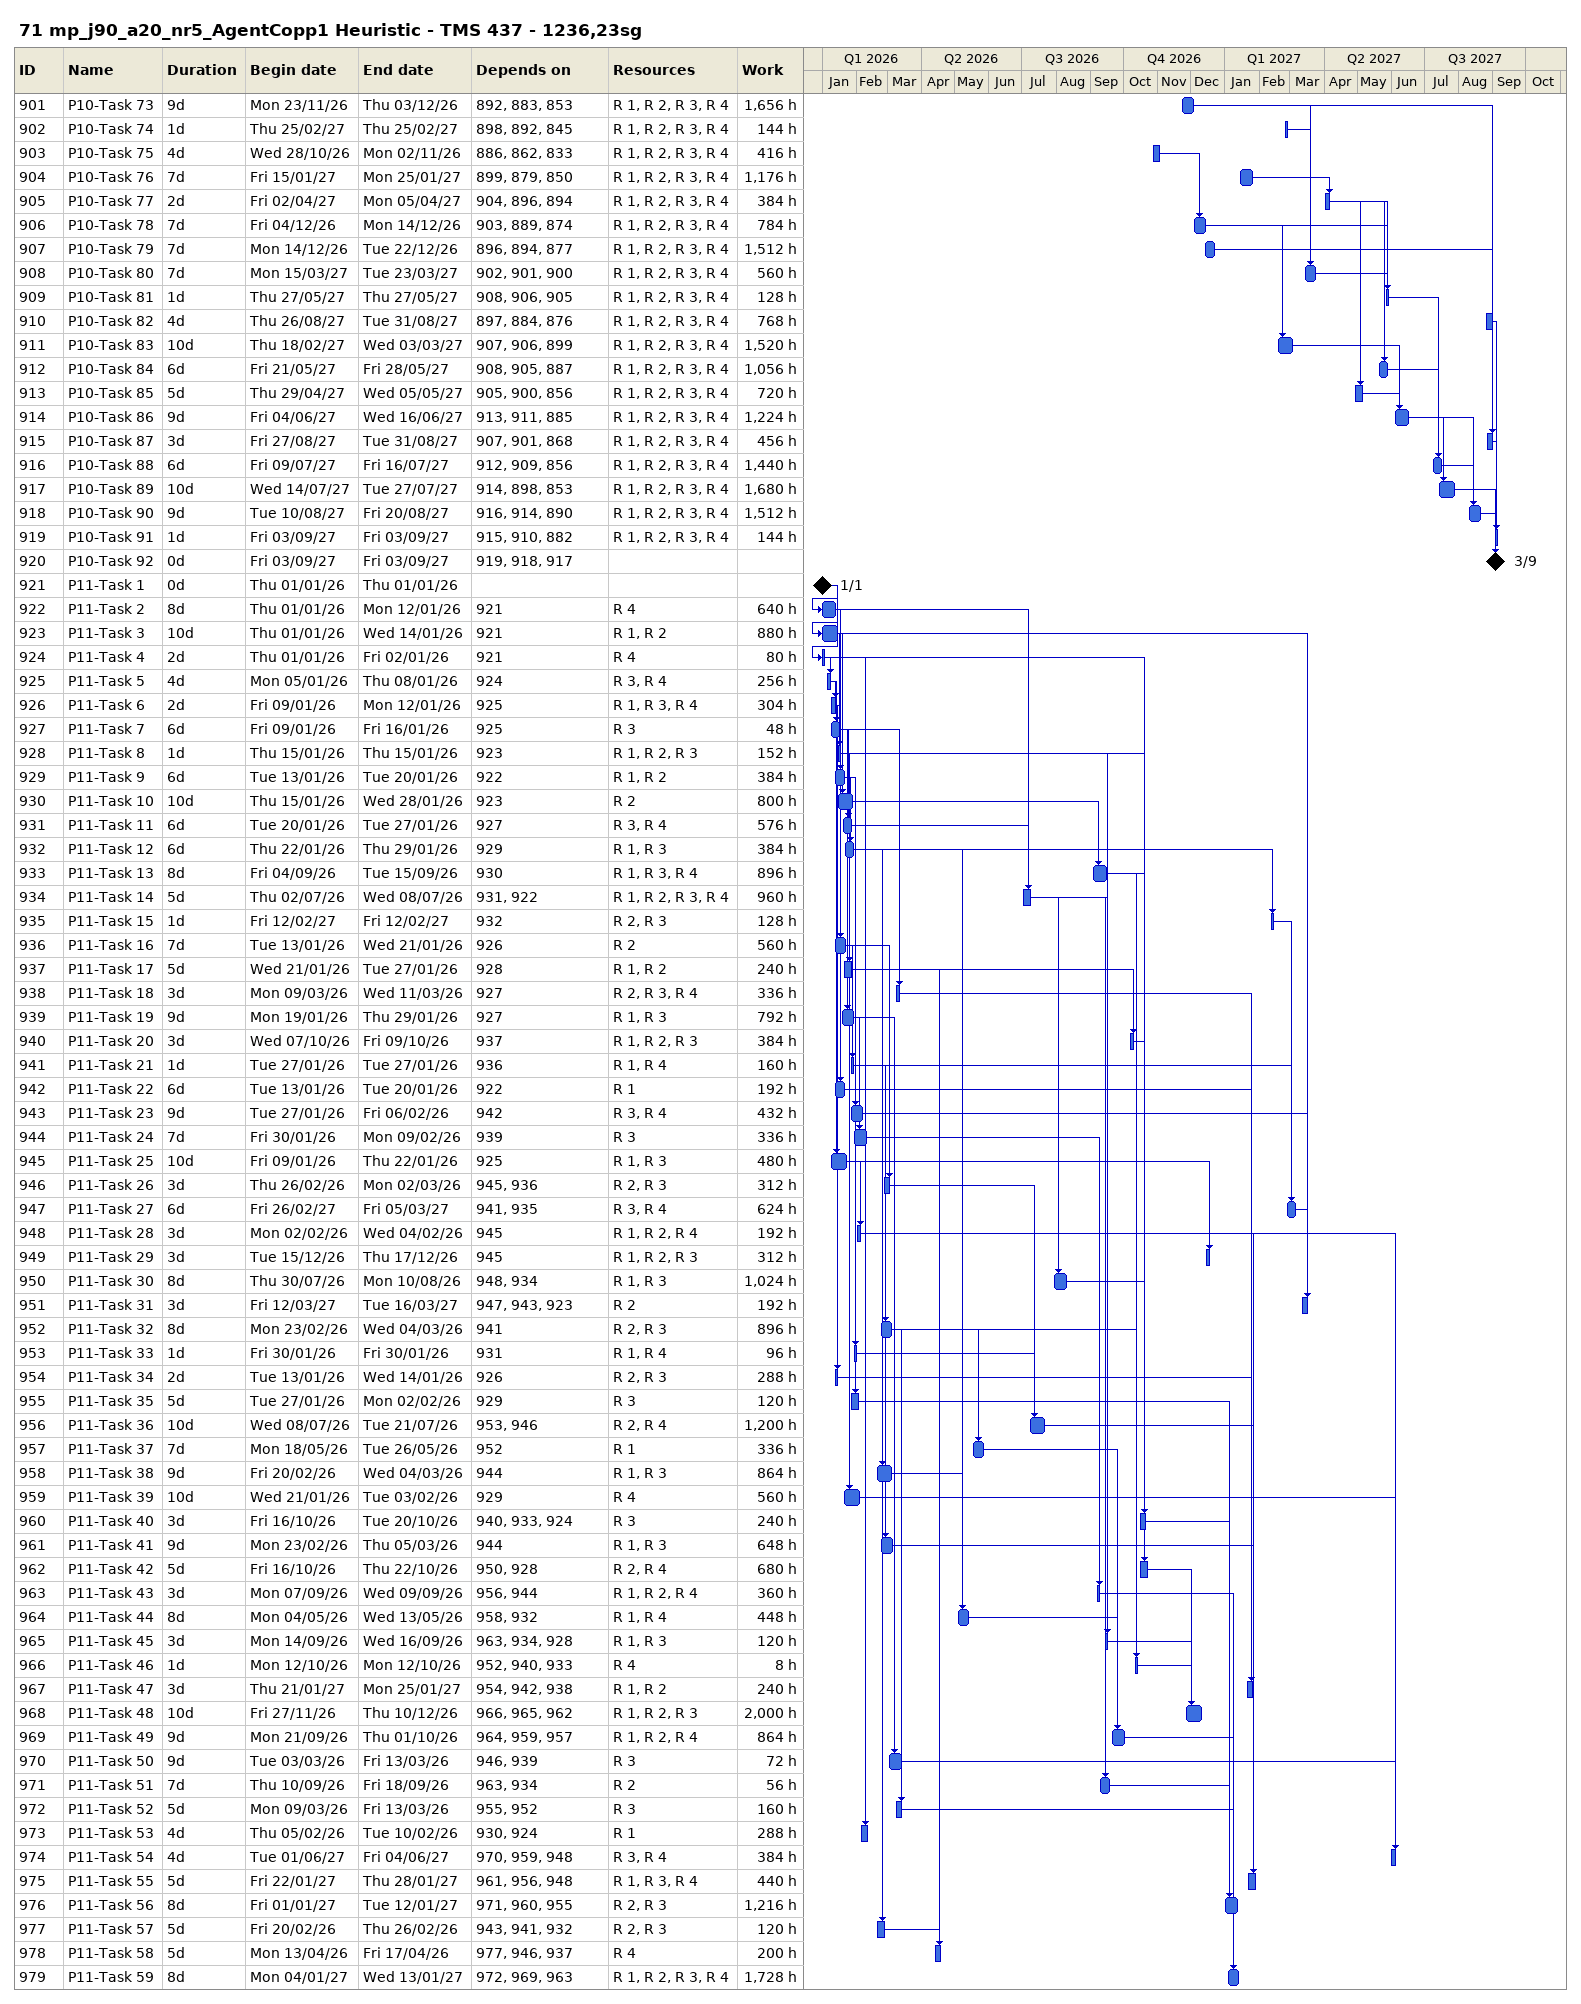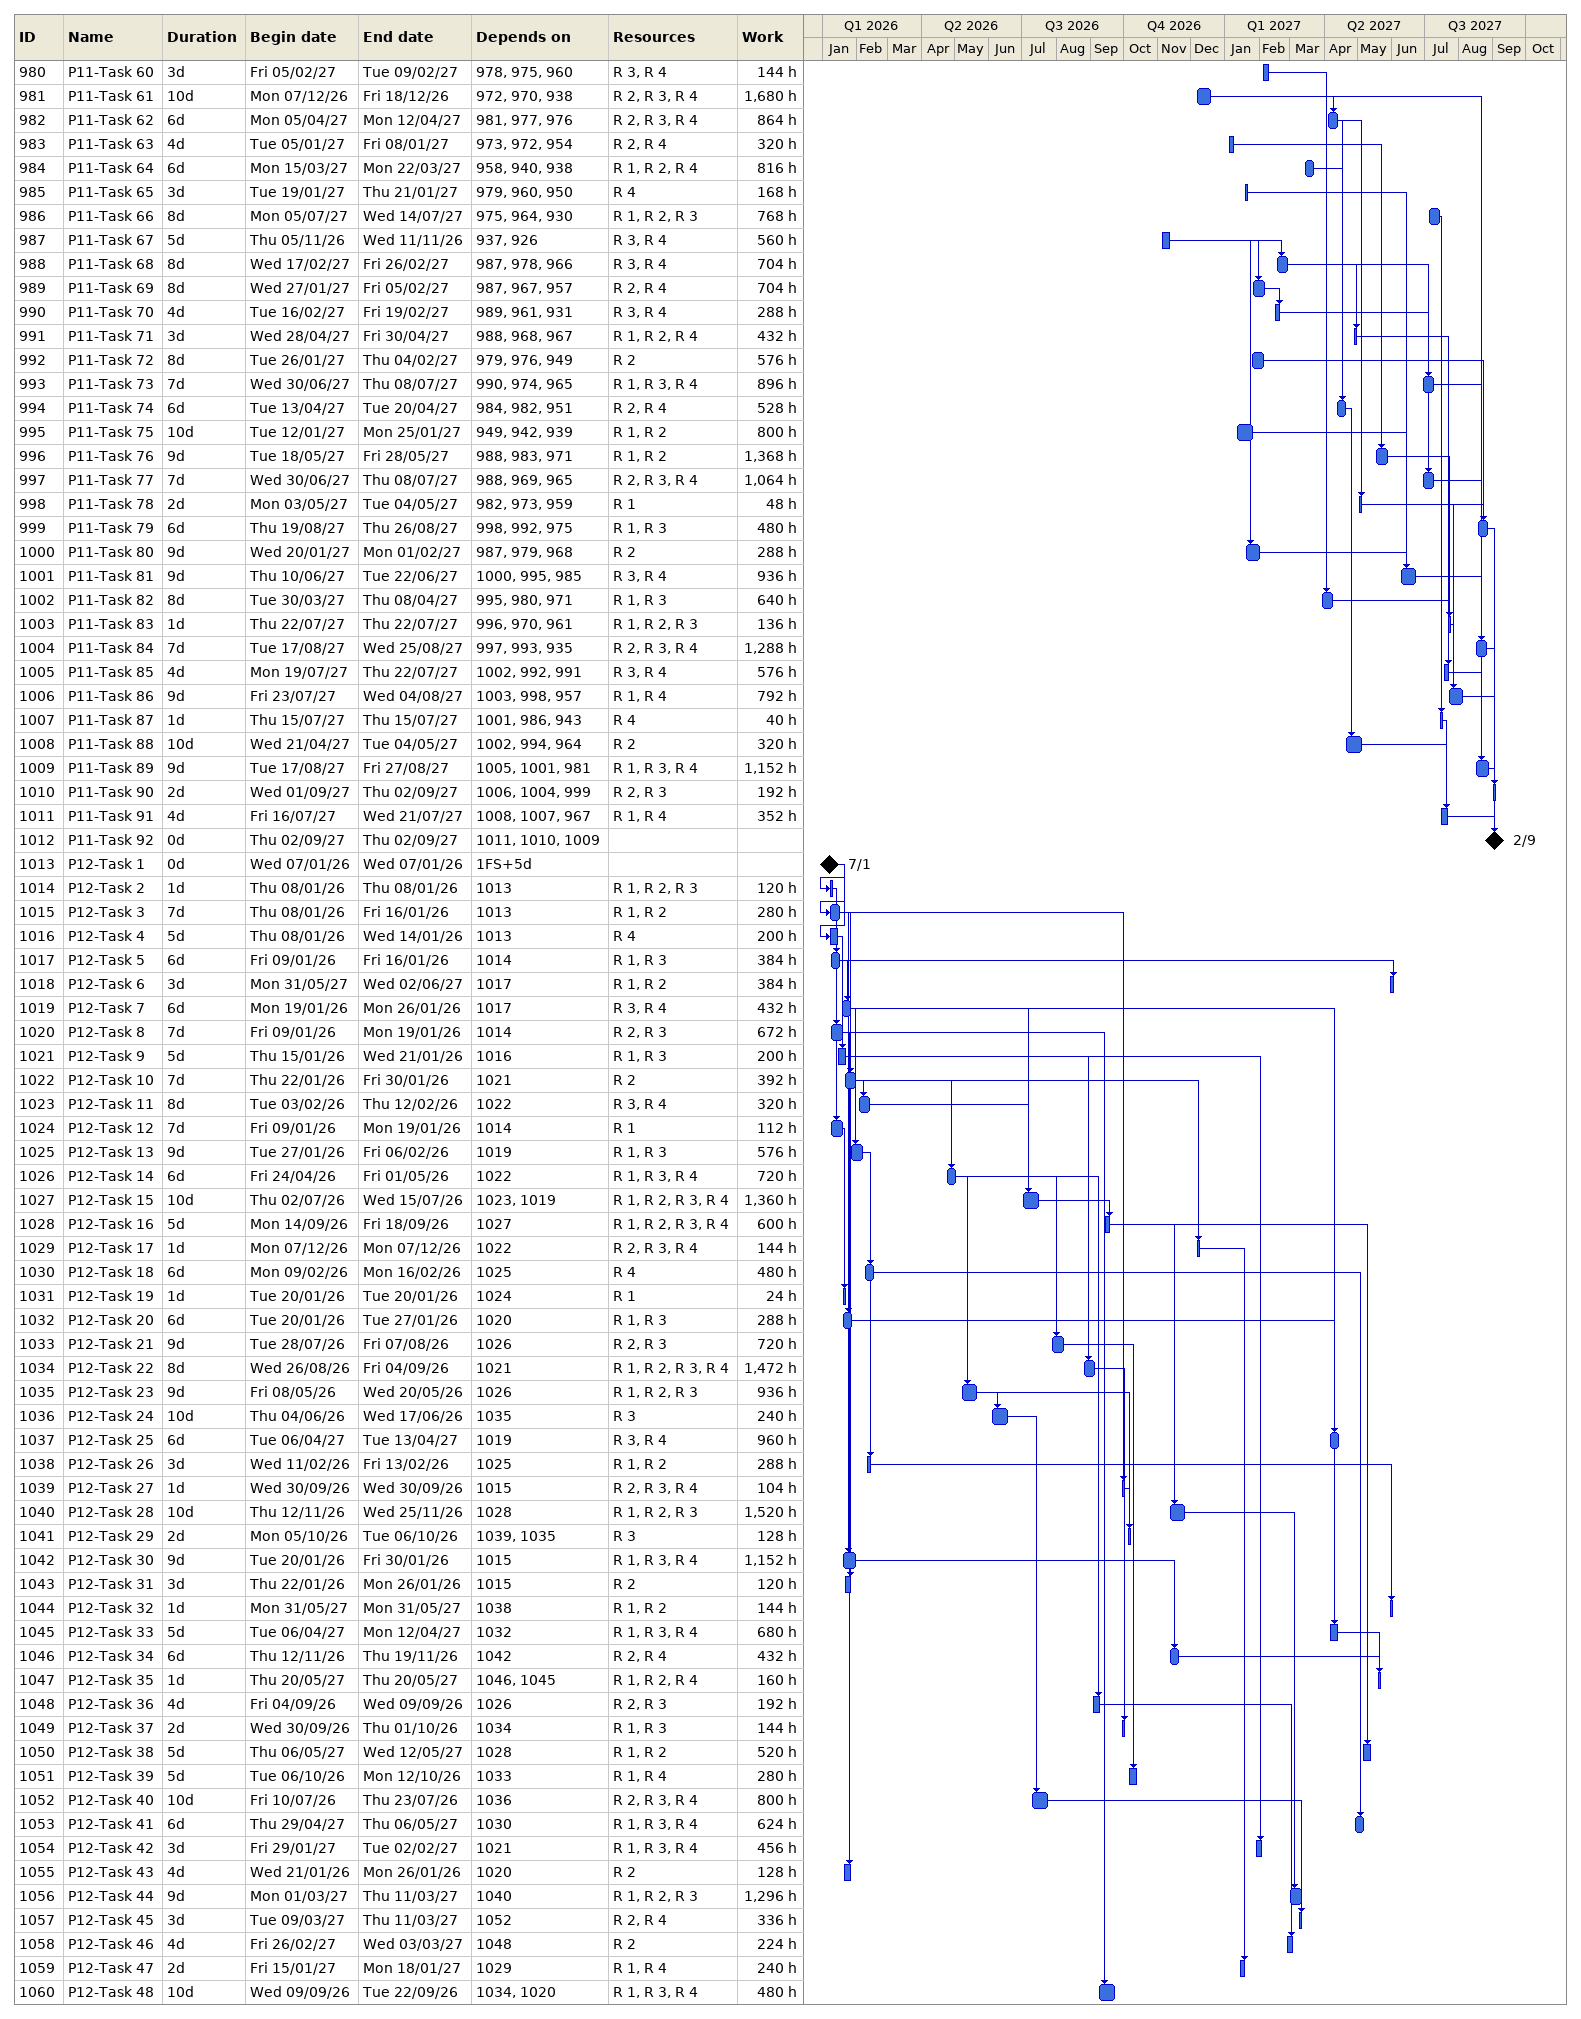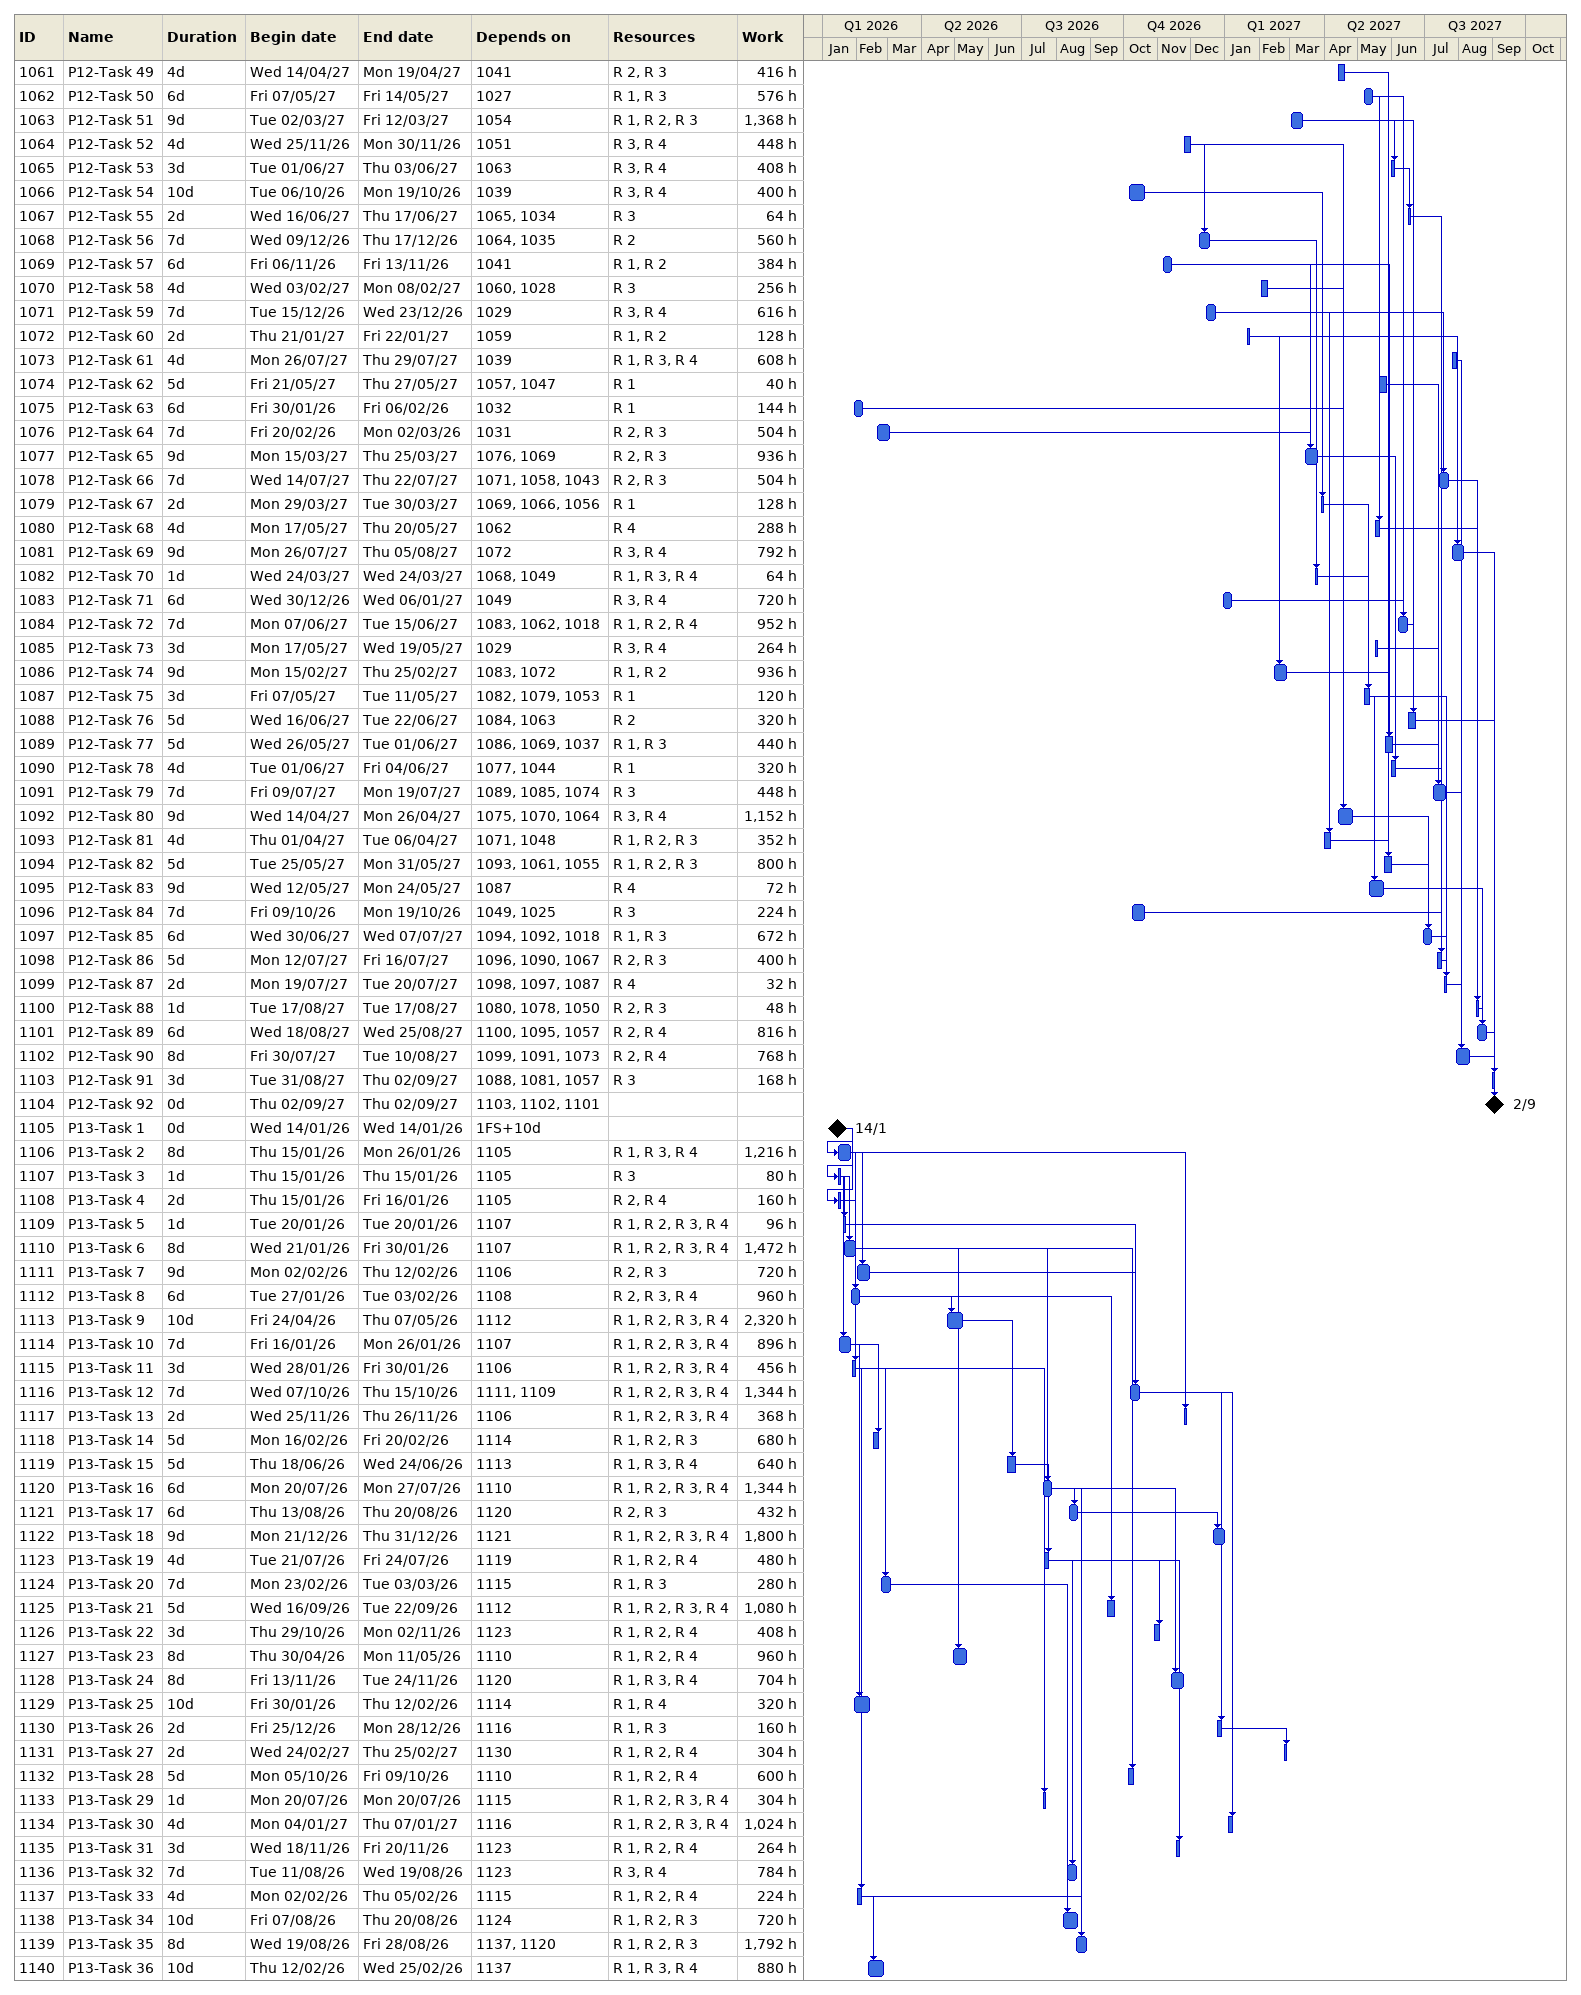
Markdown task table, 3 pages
71 mp_j90_a20_nr5_AgentCopp1 Heuristic - TMS 437 - 1236,23sg

| ID | Task | Duration | Start | Finish | Predecessors | Resources | Work (h) |
|---|---|---|---|---|---|---|---|
| 901 | P10-Task 73 | 9d | 2026-11-23 | 2026-12-03 | 892, 883, 853 | R 1, R 2, R 3, R 4 | 1656 |
| 902 | P10-Task 74 | 1d | 2027-02-25 | 2027-02-25 | 898, 892, 845 | R 1, R 2, R 3, R 4 | 144 |
| 903 | P10-Task 75 | 4d | 2026-10-28 | 2026-11-02 | 886, 862, 833 | R 1, R 2, R 3, R 4 | 416 |
| 904 | P10-Task 76 | 7d | 2027-01-15 | 2027-01-25 | 899, 879, 850 | R 1, R 2, R 3, R 4 | 1176 |
| 905 | P10-Task 77 | 2d | 2027-04-02 | 2027-04-05 | 904, 896, 894 | R 1, R 2, R 3, R 4 | 384 |
| 906 | P10-Task 78 | 7d | 2026-12-04 | 2026-12-14 | 903, 889, 874 | R 1, R 2, R 3, R 4 | 784 |
| 907 | P10-Task 79 | 7d | 2026-12-14 | 2026-12-22 | 896, 894, 877 | R 1, R 2, R 3, R 4 | 1512 |
| 908 | P10-Task 80 | 7d | 2027-03-15 | 2027-03-23 | 902, 901, 900 | R 1, R 2, R 3, R 4 | 560 |
| 909 | P10-Task 81 | 1d | 2027-05-27 | 2027-05-27 | 908, 906, 905 | R 1, R 2, R 3, R 4 | 128 |
| 910 | P10-Task 82 | 4d | 2027-08-26 | 2027-08-31 | 897, 884, 876 | R 1, R 2, R 3, R 4 | 768 |
| 911 | P10-Task 83 | 10d | 2027-02-18 | 2027-03-03 | 907, 906, 899 | R 1, R 2, R 3, R 4 | 1520 |
| 912 | P10-Task 84 | 6d | 2027-05-21 | 2027-05-28 | 908, 905, 887 | R 1, R 2, R 3, R 4 | 1056 |
| 913 | P10-Task 85 | 5d | 2027-04-29 | 2027-05-05 | 905, 900, 856 | R 1, R 2, R 3, R 4 | 720 |
| 914 | P10-Task 86 | 9d | 2027-06-04 | 2027-06-16 | 913, 911, 885 | R 1, R 2, R 3, R 4 | 1224 |
| 915 | P10-Task 87 | 3d | 2027-08-27 | 2027-08-31 | 907, 901, 868 | R 1, R 2, R 3, R 4 | 456 |
| 916 | P10-Task 88 | 6d | 2027-07-09 | 2027-07-16 | 912, 909, 856 | R 1, R 2, R 3, R 4 | 1440 |
| 917 | P10-Task 89 | 10d | 2027-07-14 | 2027-07-27 | 914, 898, 853 | R 1, R 2, R 3, R 4 | 1680 |
| 918 | P10-Task 90 | 9d | 2027-08-10 | 2027-08-20 | 916, 914, 890 | R 1, R 2, R 3, R 4 | 1512 |
| 919 | P10-Task 91 | 1d | 2027-09-03 | 2027-09-03 | 915, 910, 882 | R 1, R 2, R 3, R 4 | 144 |
| 920 | P10-Task 92 | 0d | 2027-09-03 | 2027-09-03 | 919, 918, 917 |  |  |
| 921 | P11-Task 1 | 0d | 2026-01-01 | 2026-01-01 |  |  |  |
| 922 | P11-Task 2 | 8d | 2026-01-01 | 2026-01-12 | 921 | R 4 | 640 |
| 923 | P11-Task 3 | 10d | 2026-01-01 | 2026-01-14 | 921 | R 1, R 2 | 880 |
| 924 | P11-Task 4 | 2d | 2026-01-01 | 2026-01-02 | 921 | R 4 | 80 |
| 925 | P11-Task 5 | 4d | 2026-01-05 | 2026-01-08 | 924 | R 3, R 4 | 256 |
| 926 | P11-Task 6 | 2d | 2026-01-09 | 2026-01-12 | 925 | R 1, R 3, R 4 | 304 |
| 927 | P11-Task 7 | 6d | 2026-01-09 | 2026-01-16 | 925 | R 3 | 48 |
| 928 | P11-Task 8 | 1d | 2026-01-15 | 2026-01-15 | 923 | R 1, R 2, R 3 | 152 |
| 929 | P11-Task 9 | 6d | 2026-01-13 | 2026-01-20 | 922 | R 1, R 2 | 384 |
| 930 | P11-Task 10 | 10d | 2026-01-15 | 2026-01-28 | 923 | R 2 | 800 |
| 931 | P11-Task 11 | 6d | 2026-01-20 | 2026-01-27 | 927 | R 3, R 4 | 576 |
| 932 | P11-Task 12 | 6d | 2026-01-22 | 2026-01-29 | 929 | R 1, R 3 | 384 |
| 933 | P11-Task 13 | 8d | 2026-09-04 | 2026-09-15 | 930 | R 1, R 3, R 4 | 896 |
| 934 | P11-Task 14 | 5d | 2026-07-02 | 2026-07-08 | 931, 922 | R 1, R 2, R 3, R 4 | 960 |
| 935 | P11-Task 15 | 1d | 2027-02-12 | 2027-02-12 | 932 | R 2, R 3 | 128 |
| 936 | P11-Task 16 | 7d | 2026-01-13 | 2026-01-21 | 926 | R 2 | 560 |
| 937 | P11-Task 17 | 5d | 2026-01-21 | 2026-01-27 | 928 | R 1, R 2 | 240 |
| 938 | P11-Task 18 | 3d | 2026-03-09 | 2026-03-11 | 927 | R 2, R 3, R 4 | 336 |
| 939 | P11-Task 19 | 9d | 2026-01-19 | 2026-01-29 | 927 | R 1, R 3 | 792 |
| 940 | P11-Task 20 | 3d | 2026-10-07 | 2026-10-09 | 937 | R 1, R 2, R 3 | 384 |
| 941 | P11-Task 21 | 1d | 2026-01-27 | 2026-01-27 | 936 | R 1, R 4 | 160 |
| 942 | P11-Task 22 | 6d | 2026-01-13 | 2026-01-20 | 922 | R 1 | 192 |
| 943 | P11-Task 23 | 9d | 2026-01-27 | 2026-02-06 | 942 | R 3, R 4 | 432 |
| 944 | P11-Task 24 | 7d | 2026-01-30 | 2026-02-09 | 939 | R 3 | 336 |
| 945 | P11-Task 25 | 10d | 2026-01-09 | 2026-01-22 | 925 | R 1, R 3 | 480 |
| 946 | P11-Task 26 | 3d | 2026-02-26 | 2026-03-02 | 945, 936 | R 2, R 3 | 312 |
| 947 | P11-Task 27 | 6d | 2027-02-26 | 2027-03-05 | 941, 935 | R 3, R 4 | 624 |
| 948 | P11-Task 28 | 3d | 2026-02-02 | 2026-02-04 | 945 | R 1, R 2, R 4 | 192 |
| 949 | P11-Task 29 | 3d | 2026-12-15 | 2026-12-17 | 945 | R 1, R 2, R 3 | 312 |
| 950 | P11-Task 30 | 8d | 2026-07-30 | 2026-08-10 | 948, 934 | R 1, R 3 | 1024 |
| 951 | P11-Task 31 | 3d | 2027-03-12 | 2027-03-16 | 947, 943, 923 | R 2 | 192 |
| 952 | P11-Task 32 | 8d | 2026-02-23 | 2026-03-04 | 941 | R 2, R 3 | 896 |
| 953 | P11-Task 33 | 1d | 2026-01-30 | 2026-01-30 | 931 | R 1, R 4 | 96 |
| 954 | P11-Task 34 | 2d | 2026-01-13 | 2026-01-14 | 926 | R 2, R 3 | 288 |
| 955 | P11-Task 35 | 5d | 2026-01-27 | 2026-02-02 | 929 | R 3 | 120 |
| 956 | P11-Task 36 | 10d | 2026-07-08 | 2026-07-21 | 953, 946 | R 2, R 4 | 1200 |
| 957 | P11-Task 37 | 7d | 2026-05-18 | 2026-05-26 | 952 | R 1 | 336 |
| 958 | P11-Task 38 | 9d | 2026-02-20 | 2026-03-04 | 944 | R 1, R 3 | 864 |
| 959 | P11-Task 39 | 10d | 2026-01-21 | 2026-02-03 | 929 | R 4 | 560 |
| 960 | P11-Task 40 | 3d | 2026-10-16 | 2026-10-20 | 940, 933, 924 | R 3 | 240 |
| 961 | P11-Task 41 | 9d | 2026-02-23 | 2026-03-05 | 944 | R 1, R 3 | 648 |
| 962 | P11-Task 42 | 5d | 2026-10-16 | 2026-10-22 | 950, 928 | R 2, R 4 | 680 |
| 963 | P11-Task 43 | 3d | 2026-09-07 | 2026-09-09 | 956, 944 | R 1, R 2, R 4 | 360 |
| 964 | P11-Task 44 | 8d | 2026-05-04 | 2026-05-13 | 958, 932 | R 1, R 4 | 448 |
| 965 | P11-Task 45 | 3d | 2026-09-14 | 2026-09-16 | 963, 934, 928 | R 1, R 3 | 120 |
| 966 | P11-Task 46 | 1d | 2026-10-12 | 2026-10-12 | 952, 940, 933 | R 4 | 8 |
| 967 | P11-Task 47 | 3d | 2027-01-21 | 2027-01-25 | 954, 942, 938 | R 1, R 2 | 240 |
| 968 | P11-Task 48 | 10d | 2026-11-27 | 2026-12-10 | 966, 965, 962 | R 1, R 2, R 3 | 2000 |
| 969 | P11-Task 49 | 9d | 2026-09-21 | 2026-10-01 | 964, 959, 957 | R 1, R 2, R 4 | 864 |
| 970 | P11-Task 50 | 9d | 2026-03-03 | 2026-03-13 | 946, 939 | R 3 | 72 |
| 971 | P11-Task 51 | 7d | 2026-09-10 | 2026-09-18 | 963, 934 | R 2 | 56 |
| 972 | P11-Task 52 | 5d | 2026-03-09 | 2026-03-13 | 955, 952 | R 3 | 160 |
| 973 | P11-Task 53 | 4d | 2026-02-05 | 2026-02-10 | 930, 924 | R 1 | 288 |
| 974 | P11-Task 54 | 4d | 2027-06-01 | 2027-06-04 | 970, 959, 948 | R 3, R 4 | 384 |
| 975 | P11-Task 55 | 5d | 2027-01-22 | 2027-01-28 | 961, 956, 948 | R 1, R 3, R 4 | 440 |
| 976 | P11-Task 56 | 8d | 2027-01-01 | 2027-01-12 | 971, 960, 955 | R 2, R 3 | 1216 |
| 977 | P11-Task 57 | 5d | 2026-02-20 | 2026-02-26 | 943, 941, 932 | R 2, R 3 | 120 |
| 978 | P11-Task 58 | 5d | 2026-04-13 | 2026-04-17 | 977, 946, 937 | R 4 | 200 |
| 979 | P11-Task 59 | 8d | 2027-01-04 | 2027-01-13 | 972, 969, 963 | R 1, R 2, R 3, R 4 | 1728 |
| 980 | P11-Task 60 | 3d | 2027-02-05 | 2027-02-09 | 978, 975, 960 | R 3, R 4 | 144 |
| 981 | P11-Task 61 | 10d | 2026-12-07 | 2026-12-18 | 972, 970, 938 | R 2, R 3, R 4 | 1680 |
| 982 | P11-Task 62 | 6d | 2027-04-05 | 2027-04-12 | 981, 977, 976 | R 2, R 3, R 4 | 864 |
| 983 | P11-Task 63 | 4d | 2027-01-05 | 2027-01-08 | 973, 972, 954 | R 2, R 4 | 320 |
| 984 | P11-Task 64 | 6d | 2027-03-15 | 2027-03-22 | 958, 940, 938 | R 1, R 2, R 4 | 816 |
| 985 | P11-Task 65 | 3d | 2027-01-19 | 2027-01-21 | 979, 960, 950 | R 4 | 168 |
| 986 | P11-Task 66 | 8d | 2027-07-05 | 2027-07-14 | 975, 964, 930 | R 1, R 2, R 3 | 768 |
| 987 | P11-Task 67 | 5d | 2026-11-05 | 2026-11-11 | 937, 926 | R 3, R 4 | 560 |
| 988 | P11-Task 68 | 8d | 2027-02-17 | 2027-02-26 | 987, 978, 966 | R 3, R 4 | 704 |
| 989 | P11-Task 69 | 8d | 2027-01-27 | 2027-02-05 | 987, 967, 957 | R 2, R 4 | 704 |
| 990 | P11-Task 70 | 4d | 2027-02-16 | 2027-02-19 | 989, 961, 931 | R 3, R 4 | 288 |
| 991 | P11-Task 71 | 3d | 2027-04-28 | 2027-04-30 | 988, 968, 967 | R 1, R 2, R 4 | 432 |
| 992 | P11-Task 72 | 8d | 2027-01-26 | 2027-02-04 | 979, 976, 949 | R 2 | 576 |
| 993 | P11-Task 73 | 7d | 2027-06-30 | 2027-07-08 | 990, 974, 965 | R 1, R 3, R 4 | 896 |
| 994 | P11-Task 74 | 6d | 2027-04-13 | 2027-04-20 | 984, 982, 951 | R 2, R 4 | 528 |
| 995 | P11-Task 75 | 10d | 2027-01-12 | 2027-01-25 | 949, 942, 939 | R 1, R 2 | 800 |
| 996 | P11-Task 76 | 9d | 2027-05-18 | 2027-05-28 | 988, 983, 971 | R 1, R 2 | 1368 |
| 997 | P11-Task 77 | 7d | 2027-06-30 | 2027-07-08 | 988, 969, 965 | R 2, R 3, R 4 | 1064 |
| 998 | P11-Task 78 | 2d | 2027-05-03 | 2027-05-04 | 982, 973, 959 | R 1 | 48 |
| 999 | P11-Task 79 | 6d | 2027-08-19 | 2027-08-26 | 998, 992, 975 | R 1, R 3 | 480 |
| 1000 | P11-Task 80 | 9d | 2027-01-20 | 2027-02-01 | 987, 979, 968 | R 2 | 288 |
| 1001 | P11-Task 81 | 9d | 2027-06-10 | 2027-06-22 | 1000, 995, 985 | R 3, R 4 | 936 |
| 1002 | P11-Task 82 | 8d | 2027-03-30 | 2027-04-08 | 995, 980, 971 | R 1, R 3 | 640 |
| 1003 | P11-Task 83 | 1d | 2027-07-22 | 2027-07-22 | 996, 970, 961 | R 1, R 2, R 3 | 136 |
| 1004 | P11-Task 84 | 7d | 2027-08-17 | 2027-08-25 | 997, 993, 935 | R 2, R 3, R 4 | 1288 |
| 1005 | P11-Task 85 | 4d | 2027-07-19 | 2027-07-22 | 1002, 992, 991 | R 3, R 4 | 576 |
| 1006 | P11-Task 86 | 9d | 2027-07-23 | 2027-08-04 | 1003, 998, 957 | R 1, R 4 | 792 |
| 1007 | P11-Task 87 | 1d | 2027-07-15 | 2027-07-15 | 1001, 986, 943 | R 4 | 40 |
| 1008 | P11-Task 88 | 10d | 2027-04-21 | 2027-05-04 | 1002, 994, 964 | R 2 | 320 |
| 1009 | P11-Task 89 | 9d | 2027-08-17 | 2027-08-27 | 1005, 1001, 981 | R 1, R 3, R 4 | 1152 |
| 1010 | P11-Task 90 | 2d | 2027-09-01 | 2027-09-02 | 1006, 1004, 999 | R 2, R 3 | 192 |
| 1011 | P11-Task 91 | 4d | 2027-07-16 | 2027-07-21 | 1008, 1007, 967 | R 1, R 4 | 352 |
| 1012 | P11-Task 92 | 0d | 2027-09-02 | 2027-09-02 | 1011, 1010, 1009 |  |  |
| 1013 | P12-Task 1 | 0d | 2026-01-07 | 2026-01-07 | 1FS+5d |  |  |
| 1014 | P12-Task 2 | 1d | 2026-01-08 | 2026-01-08 | 1013 | R 1, R 2, R 3 | 120 |
| 1015 | P12-Task 3 | 7d | 2026-01-08 | 2026-01-16 | 1013 | R 1, R 2 | 280 |
| 1016 | P12-Task 4 | 5d | 2026-01-08 | 2026-01-14 | 1013 | R 4 | 200 |
| 1017 | P12-Task 5 | 6d | 2026-01-09 | 2026-01-16 | 1014 | R 1, R 3 | 384 |
| 1018 | P12-Task 6 | 3d | 2027-05-31 | 2027-06-02 | 1017 | R 1, R 2 | 384 |
| 1019 | P12-Task 7 | 6d | 2026-01-19 | 2026-01-26 | 1017 | R 3, R 4 | 432 |
| 1020 | P12-Task 8 | 7d | 2026-01-09 | 2026-01-19 | 1014 | R 2, R 3 | 672 |
| 1021 | P12-Task 9 | 5d | 2026-01-15 | 2026-01-21 | 1016 | R 1, R 3 | 200 |
| 1022 | P12-Task 10 | 7d | 2026-01-22 | 2026-01-30 | 1021 | R 2 | 392 |
| 1023 | P12-Task 11 | 8d | 2026-02-03 | 2026-02-12 | 1022 | R 3, R 4 | 320 |
| 1024 | P12-Task 12 | 7d | 2026-01-09 | 2026-01-19 | 1014 | R 1 | 112 |
| 1025 | P12-Task 13 | 9d | 2026-01-27 | 2026-02-06 | 1019 | R 1, R 3 | 576 |
| 1026 | P12-Task 14 | 6d | 2026-04-24 | 2026-05-01 | 1022 | R 1, R 3, R 4 | 720 |
| 1027 | P12-Task 15 | 10d | 2026-07-02 | 2026-07-15 | 1023, 1019 | R 1, R 2, R 3, R 4 | 1360 |
| 1028 | P12-Task 16 | 5d | 2026-09-14 | 2026-09-18 | 1027 | R 1, R 2, R 3, R 4 | 600 |
| 1029 | P12-Task 17 | 1d | 2026-12-07 | 2026-12-07 | 1022 | R 2, R 3, R 4 | 144 |
| 1030 | P12-Task 18 | 6d | 2026-02-09 | 2026-02-16 | 1025 | R 4 | 480 |
| 1031 | P12-Task 19 | 1d | 2026-01-20 | 2026-01-20 | 1024 | R 1 | 24 |
| 1032 | P12-Task 20 | 6d | 2026-01-20 | 2026-01-27 | 1020 | R 1, R 3 | 288 |
| 1033 | P12-Task 21 | 9d | 2026-07-28 | 2026-08-07 | 1026 | R 2, R 3 | 720 |
| 1034 | P12-Task 22 | 8d | 2026-08-26 | 2026-09-04 | 1021 | R 1, R 2, R 3, R 4 | 1472 |
| 1035 | P12-Task 23 | 9d | 2026-05-08 | 2026-05-20 | 1026 | R 1, R 2, R 3 | 936 |
| 1036 | P12-Task 24 | 10d | 2026-06-04 | 2026-06-17 | 1035 | R 3 | 240 |
| 1037 | P12-Task 25 | 6d | 2027-04-06 | 2027-04-13 | 1019 | R 3, R 4 | 960 |
| 1038 | P12-Task 26 | 3d | 2026-02-11 | 2026-02-13 | 1025 | R 1, R 2 | 288 |
| 1039 | P12-Task 27 | 1d | 2026-09-30 | 2026-09-30 | 1015 | R 2, R 3, R 4 | 104 |
| 1040 | P12-Task 28 | 10d | 2026-11-12 | 2026-11-25 | 1028 | R 1, R 2, R 3 | 1520 |
| 1041 | P12-Task 29 | 2d | 2026-10-05 | 2026-10-06 | 1039, 1035 | R 3 | 128 |
| 1042 | P12-Task 30 | 9d | 2026-01-20 | 2026-01-30 | 1015 | R 1, R 3, R 4 | 1152 |
| 1043 | P12-Task 31 | 3d | 2026-01-22 | 2026-01-26 | 1015 | R 2 | 120 |
| 1044 | P12-Task 32 | 1d | 2027-05-31 | 2027-05-31 | 1038 | R 1, R 2 | 144 |
| 1045 | P12-Task 33 | 5d | 2027-04-06 | 2027-04-12 | 1032 | R 1, R 3, R 4 | 680 |
| 1046 | P12-Task 34 | 6d | 2026-11-12 | 2026-11-19 | 1042 | R 2, R 4 | 432 |
| 1047 | P12-Task 35 | 1d | 2027-05-20 | 2027-05-20 | 1046, 1045 | R 1, R 2, R 4 | 160 |
| 1048 | P12-Task 36 | 4d | 2026-09-04 | 2026-09-09 | 1026 | R 2, R 3 | 192 |
| 1049 | P12-Task 37 | 2d | 2026-09-30 | 2026-10-01 | 1034 | R 1, R 3 | 144 |
| 1050 | P12-Task 38 | 5d | 2027-05-06 | 2027-05-12 | 1028 | R 1, R 2 | 520 |
| 1051 | P12-Task 39 | 5d | 2026-10-06 | 2026-10-12 | 1033 | R 1, R 4 | 280 |
| 1052 | P12-Task 40 | 10d | 2026-07-10 | 2026-07-23 | 1036 | R 2, R 3, R 4 | 800 |
| 1053 | P12-Task 41 | 6d | 2027-04-29 | 2027-05-06 | 1030 | R 1, R 3, R 4 | 624 |
| 1054 | P12-Task 42 | 3d | 2027-01-29 | 2027-02-02 | 1021 | R 1, R 3, R 4 | 456 |
| 1055 | P12-Task 43 | 4d | 2026-01-21 | 2026-01-26 | 1020 | R 2 | 128 |
| 1056 | P12-Task 44 | 9d | 2027-03-01 | 2027-03-11 | 1040 | R 1, R 2, R 3 | 1296 |
| 1057 | P12-Task 45 | 3d | 2027-03-09 | 2027-03-11 | 1052 | R 2, R 4 | 336 |
| 1058 | P12-Task 46 | 4d | 2027-02-26 | 2027-03-03 | 1048 | R 2 | 224 |
| 1059 | P12-Task 47 | 2d | 2027-01-15 | 2027-01-18 | 1029 | R 1, R 4 | 240 |
| 1060 | P12-Task 48 | 10d | 2026-09-09 | 2026-09-22 | 1034, 1020 | R 1, R 3, R 4 | 480 |
| 1061 | P12-Task 49 | 4d | 2027-04-14 | 2027-04-19 | 1041 | R 2, R 3 | 416 |
| 1062 | P12-Task 50 | 6d | 2027-05-07 | 2027-05-14 | 1027 | R 1, R 3 | 576 |
| 1063 | P12-Task 51 | 9d | 2027-03-02 | 2027-03-12 | 1054 | R 1, R 2, R 3 | 1368 |
| 1064 | P12-Task 52 | 4d | 2026-11-25 | 2026-11-30 | 1051 | R 3, R 4 | 448 |
| 1065 | P12-Task 53 | 3d | 2027-06-01 | 2027-06-03 | 1063 | R 3, R 4 | 408 |
| 1066 | P12-Task 54 | 10d | 2026-10-06 | 2026-10-19 | 1039 | R 3, R 4 | 400 |
| 1067 | P12-Task 55 | 2d | 2027-06-16 | 2027-06-17 | 1065, 1034 | R 3 | 64 |
| 1068 | P12-Task 56 | 7d | 2026-12-09 | 2026-12-17 | 1064, 1035 | R 2 | 560 |
| 1069 | P12-Task 57 | 6d | 2026-11-06 | 2026-11-13 | 1041 | R 1, R 2 | 384 |
| 1070 | P12-Task 58 | 4d | 2027-02-03 | 2027-02-08 | 1060, 1028 | R 3 | 256 |
| 1071 | P12-Task 59 | 7d | 2026-12-15 | 2026-12-23 | 1029 | R 3, R 4 | 616 |
| 1072 | P12-Task 60 | 2d | 2027-01-21 | 2027-01-22 | 1059 | R 1, R 2 | 128 |
| 1073 | P12-Task 61 | 4d | 2027-07-26 | 2027-07-29 | 1039 | R 1, R 3, R 4 | 608 |
| 1074 | P12-Task 62 | 5d | 2027-05-21 | 2027-05-27 | 1057, 1047 | R 1 | 40 |
| 1075 | P12-Task 63 | 6d | 2026-01-30 | 2026-02-06 | 1032 | R 1 | 144 |
| 1076 | P12-Task 64 | 7d | 2026-02-20 | 2026-03-02 | 1031 | R 2, R 3 | 504 |
| 1077 | P12-Task 65 | 9d | 2027-03-15 | 2027-03-25 | 1076, 1069 | R 2, R 3 | 936 |
| 1078 | P12-Task 66 | 7d | 2027-07-14 | 2027-07-22 | 1071, 1058, 1043 | R 2, R 3 | 504 |
| 1079 | P12-Task 67 | 2d | 2027-03-29 | 2027-03-30 | 1069, 1066, 1056 | R 1 | 128 |
| 1080 | P12-Task 68 | 4d | 2027-05-17 | 2027-05-20 | 1062 | R 4 | 288 |
| 1081 | P12-Task 69 | 9d | 2027-07-26 | 2027-08-05 | 1072 | R 3, R 4 | 792 |
| 1082 | P12-Task 70 | 1d | 2027-03-24 | 2027-03-24 | 1068, 1049 | R 1, R 3, R 4 | 64 |
| 1083 | P12-Task 71 | 6d | 2026-12-30 | 2027-01-06 | 1049 | R 3, R 4 | 720 |
| 1084 | P12-Task 72 | 7d | 2027-06-07 | 2027-06-15 | 1083, 1062, 1018 | R 1, R 2, R 4 | 952 |
| 1085 | P12-Task 73 | 3d | 2027-05-17 | 2027-05-19 | 1029 | R 3, R 4 | 264 |
| 1086 | P12-Task 74 | 9d | 2027-02-15 | 2027-02-25 | 1083, 1072 | R 1, R 2 | 936 |
| 1087 | P12-Task 75 | 3d | 2027-05-07 | 2027-05-11 | 1082, 1079, 1053 | R 1 | 120 |
| 1088 | P12-Task 76 | 5d | 2027-06-16 | 2027-06-22 | 1084, 1063 | R 2 | 320 |
| 1089 | P12-Task 77 | 5d | 2027-05-26 | 2027-06-01 | 1086, 1069, 1037 | R 1, R 3 | 440 |
| 1090 | P12-Task 78 | 4d | 2027-06-01 | 2027-06-04 | 1077, 1044 | R 1 | 320 |
| 1091 | P12-Task 79 | 7d | 2027-07-09 | 2027-07-19 | 1089, 1085, 1074 | R 3 | 448 |
| 1092 | P12-Task 80 | 9d | 2027-04-14 | 2027-04-26 | 1075, 1070, 1064 | R 3, R 4 | 1152 |
| 1093 | P12-Task 81 | 4d | 2027-04-01 | 2027-04-06 | 1071, 1048 | R 1, R 2, R 3 | 352 |
| 1094 | P12-Task 82 | 5d | 2027-05-25 | 2027-05-31 | 1093, 1061, 1055 | R 1, R 2, R 3 | 800 |
| 1095 | P12-Task 83 | 9d | 2027-05-12 | 2027-05-24 | 1087 | R 4 | 72 |
| 1096 | P12-Task 84 | 7d | 2026-10-09 | 2026-10-19 | 1049, 1025 | R 3 | 224 |
| 1097 | P12-Task 85 | 6d | 2027-06-30 | 2027-07-07 | 1094, 1092, 1018 | R 1, R 3 | 672 |
| 1098 | P12-Task 86 | 5d | 2027-07-12 | 2027-07-16 | 1096, 1090, 1067 | R 2, R 3 | 400 |
| 1099 | P12-Task 87 | 2d | 2027-07-19 | 2027-07-20 | 1098, 1097, 1087 | R 4 | 32 |
| 1100 | P12-Task 88 | 1d | 2027-08-17 | 2027-08-17 | 1080, 1078, 1050 | R 2, R 3 | 48 |
| 1101 | P12-Task 89 | 6d | 2027-08-18 | 2027-08-25 | 1100, 1095, 1057 | R 2, R 4 | 816 |
| 1102 | P12-Task 90 | 8d | 2027-07-30 | 2027-08-10 | 1099, 1091, 1073 | R 2, R 4 | 768 |
| 1103 | P12-Task 91 | 3d | 2027-08-31 | 2027-09-02 | 1088, 1081, 1057 | R 3 | 168 |
| 1104 | P12-Task 92 | 0d | 2027-09-02 | 2027-09-02 | 1103, 1102, 1101 |  |  |
| 1105 | P13-Task 1 | 0d | 2026-01-14 | 2026-01-14 | 1FS+10d |  |  |
| 1106 | P13-Task 2 | 8d | 2026-01-15 | 2026-01-26 | 1105 | R 1, R 3, R 4 | 1216 |
| 1107 | P13-Task 3 | 1d | 2026-01-15 | 2026-01-15 | 1105 | R 3 | 80 |
| 1108 | P13-Task 4 | 2d | 2026-01-15 | 2026-01-16 | 1105 | R 2, R 4 | 160 |
| 1109 | P13-Task 5 | 1d | 2026-01-20 | 2026-01-20 | 1107 | R 1, R 2, R 3, R 4 | 96 |
| 1110 | P13-Task 6 | 8d | 2026-01-21 | 2026-01-30 | 1107 | R 1, R 2, R 3, R 4 | 1472 |
| 1111 | P13-Task 7 | 9d | 2026-02-02 | 2026-02-12 | 1106 | R 2, R 3 | 720 |
| 1112 | P13-Task 8 | 6d | 2026-01-27 | 2026-02-03 | 1108 | R 2, R 3, R 4 | 960 |
| 1113 | P13-Task 9 | 10d | 2026-04-24 | 2026-05-07 | 1112 | R 1, R 2, R 3, R 4 | 2320 |
| 1114 | P13-Task 10 | 7d | 2026-01-16 | 2026-01-26 | 1107 | R 1, R 2, R 3, R 4 | 896 |
| 1115 | P13-Task 11 | 3d | 2026-01-28 | 2026-01-30 | 1106 | R 1, R 2, R 3, R 4 | 456 |
| 1116 | P13-Task 12 | 7d | 2026-10-07 | 2026-10-15 | 1111, 1109 | R 1, R 2, R 3, R 4 | 1344 |
| 1117 | P13-Task 13 | 2d | 2026-11-25 | 2026-11-26 | 1106 | R 1, R 2, R 3, R 4 | 368 |
| 1118 | P13-Task 14 | 5d | 2026-02-16 | 2026-02-20 | 1114 | R 1, R 2, R 3 | 680 |
| 1119 | P13-Task 15 | 5d | 2026-06-18 | 2026-06-24 | 1113 | R 1, R 3, R 4 | 640 |
| 1120 | P13-Task 16 | 6d | 2026-07-20 | 2026-07-27 | 1110 | R 1, R 2, R 3, R 4 | 1344 |
| 1121 | P13-Task 17 | 6d | 2026-08-13 | 2026-08-20 | 1120 | R 2, R 3 | 432 |
| 1122 | P13-Task 18 | 9d | 2026-12-21 | 2026-12-31 | 1121 | R 1, R 2, R 3, R 4 | 1800 |
| 1123 | P13-Task 19 | 4d | 2026-07-21 | 2026-07-24 | 1119 | R 1, R 2, R 4 | 480 |
| 1124 | P13-Task 20 | 7d | 2026-02-23 | 2026-03-03 | 1115 | R 1, R 3 | 280 |
| 1125 | P13-Task 21 | 5d | 2026-09-16 | 2026-09-22 | 1112 | R 1, R 2, R 3, R 4 | 1080 |
| 1126 | P13-Task 22 | 3d | 2026-10-29 | 2026-11-02 | 1123 | R 1, R 2, R 4 | 408 |
| 1127 | P13-Task 23 | 8d | 2026-04-30 | 2026-05-11 | 1110 | R 1, R 2, R 4 | 960 |
| 1128 | P13-Task 24 | 8d | 2026-11-13 | 2026-11-24 | 1120 | R 1, R 3, R 4 | 704 |
| 1129 | P13-Task 25 | 10d | 2026-01-30 | 2026-02-12 | 1114 | R 1, R 4 | 320 |
| 1130 | P13-Task 26 | 2d | 2026-12-25 | 2026-12-28 | 1116 | R 1, R 3 | 160 |
| 1131 | P13-Task 27 | 2d | 2027-02-24 | 2027-02-25 | 1130 | R 1, R 2, R 4 | 304 |
| 1132 | P13-Task 28 | 5d | 2026-10-05 | 2026-10-09 | 1110 | R 1, R 2, R 4 | 600 |
| 1133 | P13-Task 29 | 1d | 2026-07-20 | 2026-07-20 | 1115 | R 1, R 2, R 3, R 4 | 304 |
| 1134 | P13-Task 30 | 4d | 2027-01-04 | 2027-01-07 | 1116 | R 1, R 2, R 3, R 4 | 1024 |
| 1135 | P13-Task 31 | 3d | 2026-11-18 | 2026-11-20 | 1123 | R 1, R 2, R 4 | 264 |
| 1136 | P13-Task 32 | 7d | 2026-08-11 | 2026-08-19 | 1123 | R 3, R 4 | 784 |
| 1137 | P13-Task 33 | 4d | 2026-02-02 | 2026-02-05 | 1115 | R 1, R 2, R 4 | 224 |
| 1138 | P13-Task 34 | 10d | 2026-08-07 | 2026-08-20 | 1124 | R 1, R 2, R 3 | 720 |
| 1139 | P13-Task 35 | 8d | 2026-08-19 | 2026-08-28 | 1137, 1120 | R 1, R 2, R 3 | 1792 |
| 1140 | P13-Task 36 | 10d | 2026-02-12 | 2026-02-25 | 1137 | R 1, R 3, R 4 | 880 |
